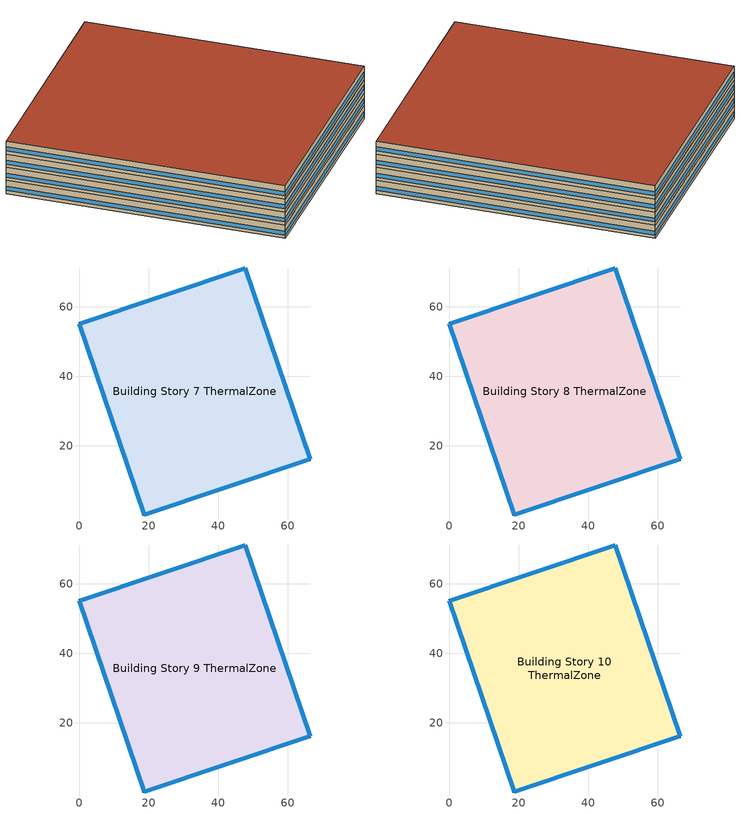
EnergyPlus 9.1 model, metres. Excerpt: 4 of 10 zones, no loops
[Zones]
Building Story 7 ThermalZone
 floor adiabatic (Typical Insulated Carpeted 8in Slab Floor): 66.46,16.05 18.65,0 0,55.14 47.81,71.19 z18
 wall outside (Typical Insulated Exterior Mass Wall R-12.5): 18.65,0 66.46,16.05 47.81,71.19 0,55.14 18.65,0 z18:21
 window (U 0.48 SHGC 0.40 Dbl Ref-D Clr 6mm/13mm): 18.67,0.01 66.43,16.04 / 0.01,55.12 18.64,0.02 / 47.78,71.19 0.02,55.15 / 66.45,16.08 47.82,71.17 z18.76:19.66
 ceiling adiabatic (Typical IEAD Roof R-31.25): 47.81,71.19 0,55.14 18.65,0 66.46,16.05 z21
Building Story 8 ThermalZone
 floor adiabatic (LargeHotel Interior Floor): 66.46,16.05 18.65,0 0,55.14 47.81,71.19 z21
 wall outside (Typical Insulated Exterior Mass Wall R-12.5): 18.65,0 66.46,16.05 47.81,71.19 0,55.14 18.65,0 z21:24
 window (U 0.48 SHGC 0.40 Dbl Ref-D Clr 6mm/13mm): 18.67,0.01 66.43,16.04 / 0.01,55.12 18.64,0.02 / 47.78,71.19 0.02,55.15 / 66.45,16.08 47.82,71.17 z21.76:22.66
 roof outside (Typical IEAD Roof R-31.25): 47.81,71.19 0,55.14 18.65,0 66.46,16.05 z24
Building Story 9 ThermalZone
 floor adiabatic (LargeHotel Interior Floor): 66.46,16.05 18.65,0 0,55.14 47.81,71.19 z24
 wall outside (Typical Insulated Exterior Mass Wall R-12.5): 18.65,0 66.46,16.05 47.81,71.19 0,55.14 18.65,0 z24:27
 window (U 0.48 SHGC 0.40 Dbl Ref-D Clr 6mm/13mm): 18.67,0.01 66.43,16.04 / 0.01,55.12 18.64,0.02 / 47.78,71.19 0.02,55.15 / 66.45,16.08 47.82,71.17 z24.76:25.66
 ceiling adiabatic (Typical IEAD Roof R-31.25): 47.81,71.19 0,55.14 18.65,0 66.46,16.05 z27
Building Story 10 ThermalZone
 floor adiabatic (LargeHotel Interior Floor): 66.46,16.05 18.65,0 0,55.14 47.81,71.19 z27
 wall outside (Typical Insulated Exterior Mass Wall R-12.5): 18.65,0 66.46,16.05 47.81,71.19 0,55.14 18.65,0 z27:30
 window (U 0.48 SHGC 0.40 Dbl Ref-D Clr 6mm/13mm): 18.67,0.01 66.43,16.04 / 0.01,55.12 18.64,0.02 / 47.78,71.19 0.02,55.15 / 66.45,16.08 47.82,71.17 z27.76:28.66
 roof outside (Typical IEAD Roof R-31.25): 47.81,71.19 0,55.14 18.65,0 66.46,16.05 z30
shading: 47.81,71.19 0,55.14 18.65,0 66.46,16.05 z24
[Building]
Hotel 1: Terrain=City
[Site:Location]
Buffalo Niagara Intl Ap_NY_USA: Latitude {deg}=42.8197; Longitude {deg}=-78.8497; Time Zone {hr}=-5; Elevation {m}=215
[Site:GroundTemperature:BuildingSurface]
20.14, 20.06, 20.11, 20.22, 20.33, 20.46, 20.58, 20.63, 20.64, 20.54, 20.44, 20.26
[Site:WaterMainsTemperature]
Calculation Method=Correlation; Annual Average Outdoor Air Temperature {C}=8.96667; Maximum Difference In Monthly Average Outdoor Air Temperatures {deltaC}=26.2
[SizingPeriod:DesignDay] Day of Month=21; Dry-Bulb Temperature Range Modifier Type=DefaultMultipliers; Humidity Condition Type=Wetbulb; Barometric Pressure {Pa}=98769; Rain Indicator=No; Snow Indicator=No; Daylight Saving Time Indicator=No
Name | Month | Day Type | Maximum Dry-Bulb Temperature {C} | Daily Dry-Bulb Temperature Range {deltaC} | Wetbulb or DewPoint at Maximum Dry-Bulb {C} | Wind Speed {m/s} | Wind Direction {deg} | Solar Model Indicator | ASHRAE Clear Sky Optical Depth for Beam Irradiance (taub) | ASHRAE Clear Sky Optical Depth for Diffuse Irradiance (taud) | Sky Clearness
Buffalo Niagara Intl Ap Ann Clg .4% Condns DB=>MWB 1 | 7 | SummerDesignDay | 30.3 | 9.3 | 21.8 | 5.7 | 240 | ASHRAETau | 0.462 | 2.001
Buffalo Niagara Intl Ap Ann Clg .4% Condns WB=>MDB 1 | 7 | SummerDesignDay | 27.8 | 9.3 | 23.8 | 5.7 | 240 | ASHRAETau | 0.462 | 2.001
Buffalo Niagara Intl Ap Ann Htg 99.6% Condns DB 1 | 1 | WinterDesignDay | -16.3 | 0 | -16.3 | 5.1 | 270 | ASHRAEClearSky |  |  | 0
[Material] Thermal Absorptance=0.9
Name | Roughness | Thickness {m} | Conductivity {W/m-K} | Density {kg/m3} | Specific Heat {J/kg-K} | Solar Absorptance | Visible Absorptance
1/2IN Gypsum | Smooth | 0.0127 | 0.16 | 784.9 | 830 | 0.4 | 0.4
100mm Normalweight concrete floor | MediumRough | 0.1016 | 2.31045 | 2322 | 832.557 | 0 | 0
1IN Stucco | Smooth | 0.0253 | 0.6918 | 1858 | 837 | 0.7 | 0.92
8 in. Normalweight Concrete Floor | MediumRough | 0.2032 | 2.31 | 2322 | 832 | 0.7 | 0.7
8IN CONCRETE HW RefBldg | Rough | 0.2032 | 1.311 | 2240 | 836.8 | 0.7 | 0.7
Metal Roof Surface | Smooth | 0.0008 | 45.28 | 7824 | 500 | 0.7 | 0.7
Roof Membrane | VeryRough | 0.0095 | 0.16 | 1121.29 | 1460 | 0.7 | 0.7
Std Wood 6inch 1 | MediumSmooth | 0.15 | 0.12 | 540 | 1210 | 0.7 | 0.7
[Material:NoMass] Roughness=Smooth; Thermal Absorptance=0.9; Solar Absorptance=0.7
Name | Thermal Resistance {m2-K/W} | Visible Absorptance
CP02 CARPET PAD; Typical Carpet Pad | 0.21648 | 0.8
Nonres_Floor_Insulation | 2.88292 | 0.7
Typical Insulation R-10.11 | 1.78074 | 0.7
Typical Insulation R-30.13 | 5.30668 | 0.7
[WindowMaterial:Gas]
AIR 13MM: Gas Type=Air; Thickness {m}=0.0127
[WindowMaterial:Glazing] Optical Data Type=SpectralAverage; Thickness {m}=0.006; Infrared Transmittance at Normal Incidence=0; Front Side Infrared Hemispherical Emissivity=0.84; Conductivity {W/m-K}=0.9; Dirt Correction Factor for Solar and Visible Transmittance=1; Solar Diffusing=No
Name | Solar Transmittance at Normal Incidence | Front Side Solar Reflectance at Normal Incidence | Back Side Solar Reflectance at Normal Incidence | Visible Transmittance at Normal Incidence | Front Side Visible Reflectance at Normal Incidence | Back Side Visible Reflectance at Normal Incidence | Back Side Infrared Hemispherical Emissivity
CLEAR 6MM | 0.775 | 0.071 | 0.071 | 0.881 | 0.08 | 0.08 | 0.84
REF D CLEAR 6MM | 0.429 | 0.308 | 0.379 | 0.334 | 0.453 | 0.505 | 0.82
[Construction]
InteriorFurnishings 1: Std Wood 6inch 1
LargeHotel Interior Floor: Nonres_Floor_Insulation, 100mm Normalweight concrete floor, CP02 CARPET PAD
Typical IEAD Roof R-31.25: Roof Membrane, Typical Insulation R-30.13, Metal Roof Surface
Typical Insulated Carpeted 8in Slab Floor: 8 in. Normalweight Concrete Floor, Typical Carpet Pad
Typical Insulated Exterior Mass Wall R-12.5: 1IN Stucco, 8IN CONCRETE HW RefBldg, Typical Insulation R-10.11, 1/2IN Gypsum
U 0.48 SHGC 0.40 Dbl Ref-D Clr 6mm/13mm: REF D CLEAR 6MM, AIR 13MM, CLEAR 6MM
[Zone]
Building Story 10 ThermalZone; Building Story 7 ThermalZone; Building Story 8 ThermalZone; Building Story 9 ThermalZone
[Daylighting:Controls] Lighting Control Type=Stepped; Minimum Input Power Fraction for Continuous or ContinuousOff Dimming Control=0.3; Minimum Light Output Fraction for Continuous or ContinuousOff Dimming Control=0.2; Number of Stepped Control Steps=3; Probability Lighting will be Reset When Needed in Manual Stepped Control=1; Glare Calculation Azimuth Angle of View Direction Clockwise from Zone y-Axis {deg}=-0; Maximum Allowable Discomfort Glare Index=22; Fraction of Zone Controlled by Reference Point 1=0.119; Illuminance Setpoint at Reference Point 1 {lux}=375; Fraction of Zone Controlled by Reference Point 2=0.292; Illuminance Setpoint at Reference Point 2 {lux}=375
Name | Zone | Glare Calculation Daylighting Reference Point | Daylighting Reference Point Name 1 | Daylighting Reference Point Name 2
Building Story 10 ThermalZone DaylightingControls | Building Story 10 ThermalZone | Building Story 10 Space Daylt Sensor 1 | Building Story 10 Space Daylt Sensor 1 | Building Story 10 Space Daylt Sensor 2
Building Story 7 ThermalZone DaylightingControls | Building Story 7 ThermalZone | Building Story 7 Space Daylt Sensor 1 | Building Story 7 Space Daylt Sensor 1 | Building Story 7 Space Daylt Sensor 2
Building Story 8 ThermalZone DaylightingControls | Building Story 8 ThermalZone | Building Story 8 Space Daylt Sensor 1 | Building Story 8 Space Daylt Sensor 1 | Building Story 8 Space Daylt Sensor 2
Building Story 9 ThermalZone DaylightingControls | Building Story 9 ThermalZone | Building Story 9 Space Daylt Sensor 1 | Building Story 9 Space Daylt Sensor 1 | Building Story 9 Space Daylt Sensor 2
[InternalMass] Construction=InteriorFurnishings 1
Name | Zone | Surface Area {m2}
Building Story 7 Space LargeHotel Corridor B  - Story Mid6 Mass | Building Story 7 ThermalZone | 1616.31
Building Story 7 Space LargeHotel Corridor B end_a - Story Mid6 Mass; Building Story 7 Space LargeHotel Corridor B end_b - Story Mid6 Mass | Building Story 7 ThermalZone | 65.253
Building Story 7 Space LargeHotel GuestRoom A  - Story Mid6 Mass; Building Story 7 Space LargeHotel GuestRoom C  - Story Mid6 Mass | Building Story 7 ThermalZone | 1908.2
Building Story 7 Space LargeHotel GuestRoom A end_a - Story Mid6 Mass; Building Story 7 Space LargeHotel GuestRoom A end_b - Story Mid6 Mass; Building Story 7 Space LargeHotel GuestRoom C end_a - Story Mid6 Mass; Building Story 7 Space LargeHotel GuestRoom C end_b - Story Mid6 Mass | Building Story 7 ThermalZone | 77.0369
Building Story 8 Space LargeHotel Corridor B  - Story Mid7 Mass | Building Story 8 ThermalZone | 1616.31
Building Story 8 Space LargeHotel Corridor B end_a - Story Mid7 Mass; Building Story 8 Space LargeHotel Corridor B end_b - Story Mid7 Mass | Building Story 8 ThermalZone | 65.253
Building Story 8 Space LargeHotel GuestRoom A  - Story Mid7 Mass; Building Story 8 Space LargeHotel GuestRoom C  - Story Mid7 Mass | Building Story 8 ThermalZone | 1908.2
Building Story 8 Space LargeHotel GuestRoom A end_a - Story Mid7 Mass; Building Story 8 Space LargeHotel GuestRoom A end_b - Story Mid7 Mass; Building Story 8 Space LargeHotel GuestRoom C end_a - Story Mid7 Mass; Building Story 8 Space LargeHotel GuestRoom C end_b - Story Mid7 Mass | Building Story 8 ThermalZone | 77.0369
Building Story 9 Space LargeHotel Corridor B  - Story Mid8 Mass | Building Story 9 ThermalZone | 1616.31
Building Story 9 Space LargeHotel Corridor B end_a - Story Mid8 Mass; Building Story 9 Space LargeHotel Corridor B end_b - Story Mid8 Mass | Building Story 9 ThermalZone | 65.253
Building Story 9 Space LargeHotel GuestRoom A  - Story Mid8 Mass; Building Story 9 Space LargeHotel GuestRoom C  - Story Mid8 Mass | Building Story 9 ThermalZone | 1908.2
Building Story 9 Space LargeHotel GuestRoom A end_a - Story Mid8 Mass; Building Story 9 Space LargeHotel GuestRoom A end_b - Story Mid8 Mass; Building Story 9 Space LargeHotel GuestRoom C end_a - Story Mid8 Mass; Building Story 9 Space LargeHotel GuestRoom C end_b - Story Mid8 Mass | Building Story 9 ThermalZone | 77.0369
Building Story 10 Space LargeHotel Corridor B  - Story Top Mass | Building Story 10 ThermalZone | 1616.31
Building Story 10 Space LargeHotel Corridor B end_a - Story Top Mass; Building Story 10 Space LargeHotel Corridor B end_b - Story Top Mass | Building Story 10 ThermalZone | 65.253
Building Story 10 Space LargeHotel GuestRoom A  - Story Top Mass; Building Story 10 Space LargeHotel GuestRoom C  - Story Top Mass | Building Story 10 ThermalZone | 1908.2
Building Story 10 Space LargeHotel GuestRoom A end_a - Story Top Mass; Building Story 10 Space LargeHotel GuestRoom A end_b - Story Top Mass; Building Story 10 Space LargeHotel GuestRoom C end_a - Story Top Mass; Building Story 10 Space LargeHotel GuestRoom C end_b - Story Top Mass | Building Story 10 ThermalZone | 77.0369
[Exterior:Lights] Control Option=AstronomicalClock
Name | Schedule | Design Level {W}
Building Facades | Schedule Ruleset 1 | 1440.85
Entry Canopies | Schedule Ruleset 2 | 648
Main Entries | Schedule Ruleset 2 | 1517.57
Other Doors | Schedule Ruleset 2 | 574.147
Parking Areas and Drives | Schedule Ruleset 2 | 22728.9
[Schedule:Day:Interval]
Schedule Day 29: No, 06:00, 0, 24:00, 1
Schedule Day 30: No, 06:00, 0.7, 24:00, 1
[Schedule:Week:Daily]
Schedule Ruleset 1 Week Rule - Jan1-Dec31: Schedule Day 29, Schedule Day 29, Schedule Day 29, Schedule Day 29, Schedule Day 29, Schedule Day 29, Schedule Day 29, Schedule Day 29, Schedule Day 29, Schedule Day 29, Schedule Day 29, Schedule Day 29
Schedule Ruleset 2 Week Rule - Jan1-Dec31: Schedule Day 30, Schedule Day 30, Schedule Day 30, Schedule Day 30, Schedule Day 30, Schedule Day 30, Schedule Day 30, Schedule Day 30, Schedule Day 30, Schedule Day 30, Schedule Day 30, Schedule Day 30
[Schedule:Year]
Schedule Ruleset 1: Schedule Ruleset 1 Week Rule - Jan1-Dec31, 1, 1, 12, 31
Schedule Ruleset 2: Schedule Ruleset 2 Week Rule - Jan1-Dec31, 1, 1, 12, 31
